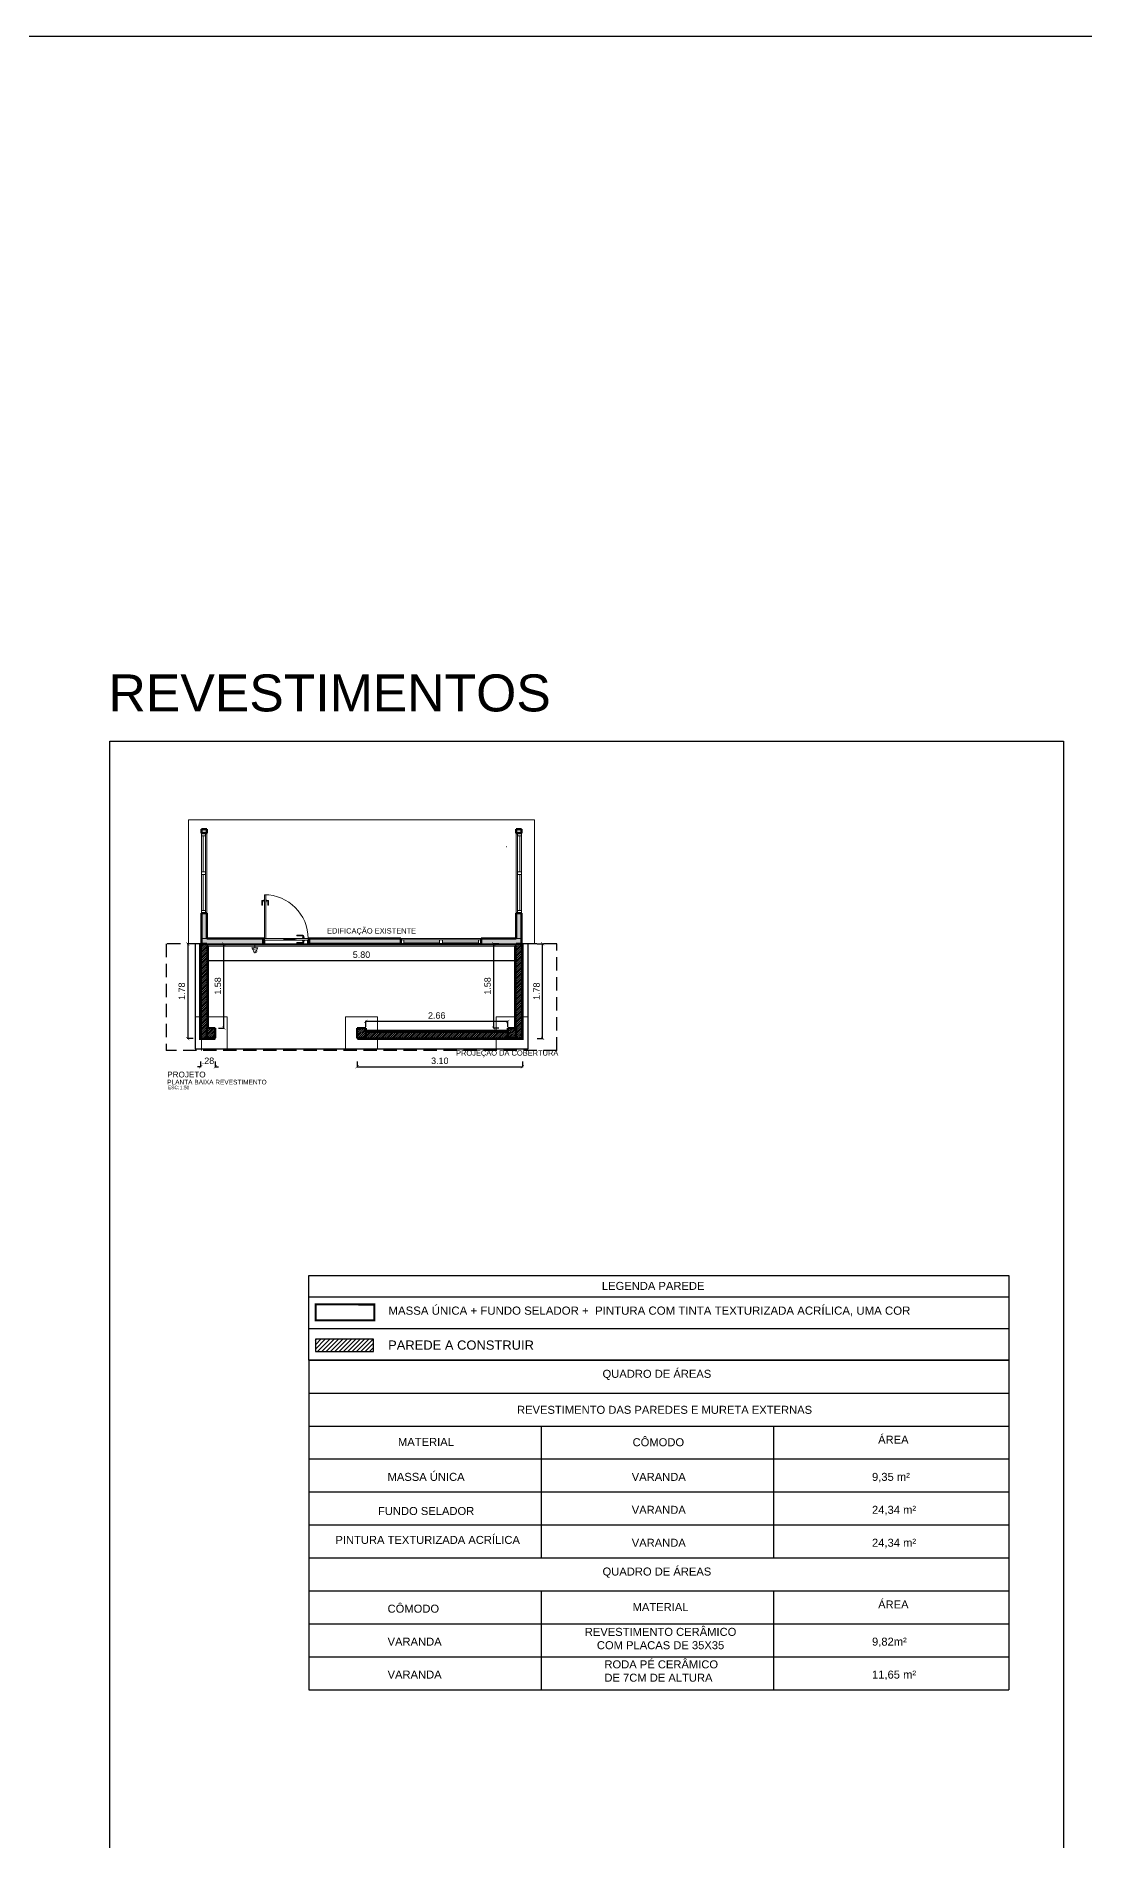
# Model space of a CAD drawing. Header units: inches. Extents: x -415 to -271, y -42 to 11.
# Drawn here: x -374.28 to -354.62, y -22.46 to 11.38 of the extents above; entities that cross this region are included whole.
import ezdxf
from ezdxf.enums import TextEntityAlignment as Align

# ---------------------------------------------------------------- set-up
doc = ezdxf.new("R2010")
doc.units = ezdxf.units.IN
doc.header["$MEASUREMENT"] = 0
doc.linetypes.add('HIDDEN', pattern=[0.375, 0.25, -0.125])
doc.linetypes.add('HIDDENX2', pattern=[19.05, 12.7, -6.35])
doc.layers.get('0').update_dxf_attribs({"color": 8})
doc.layers.get('DEFPOINTS').update_dxf_attribs({"lineweight": 0})
for name, color, linetype in [('.hachuras', 1, 'Continuous'), ('.texto', 3, 'Continuous'), ('ARQ-ALV-COM', 251, 'Continuous'), ('ARQ-COTA-25', 12, 'Continuous'), ('ARQ-HTC-CONST', 160, 'Continuous'), ('ARQ-PIS', 1, 'Continuous'), ('ARQ-TAB', 1, 'Continuous'), ('ARQ-TXT-02', 2, 'Continuous'), ('ARQ-TXT-03', 3, 'Continuous'), ('ARQ-TXT-04', 4, 'Continuous'), ('ARQ-TXT-75', 2, 'Continuous'), ('ELE-VT3', 30, 'Continuous'), ('FO-TÍTULOS', 1, 'Continuous'), ('PROJECÃO', 1, 'HIDDEN'), ('Texto', 3, 'Continuous')]:
    doc.layers.add(name, color=color, linetype=linetype)
for name, color, linetype, lineweight in [('Abertura', 7, 'Continuous', 9), ('Anotações genéricas', 7, 'Continuous', 9), ('Arestas comuns', 7, 'Continuous', 20), ('Fundações estruturais', 7, 'Continuous', 9), ('Moldura_Montante', 7, 'Continuous', 20), ('Padrão de corte', 7, 'Continuous', 90), ('Paredes', 7, 'Continuous', 20), ('Pilares estruturais', 7, 'Continuous', 20), ('Pisos', 7, 'Continuous', 20), ('Portas', 7, 'Continuous', 20), ('Vidro', 7, 'Continuous', 9)]:
    doc.layers.add(name, color=color, linetype=linetype, lineweight=lineweight)
doc.styles.add('Annotative', font='arial.ttf')
doc.styles.add('Arial', font='ARIALUNI.ttf')
doc.styles.add('MÉDIO', font='arial.ttf', dxfattribs={"height": 0.13})
doc.styles.get("Standard").update_dxf_attribs({"font": 'arial.ttf'})
doc.styles.add('Swiss LT', font='swissl.ttf')
doc.dimstyles.new('1-50', dxfattribs={"dimtxt": 0.12, "dimasz": 0.06, "dimexe": 0.01, "dimexo": 0.05, "dimgap": 0.05, "dimtad": 1, "dimzin": 4, "dimdsep": 46, "dimtxsty": 'Annotative', "dimblk": 'ARCHTICK', "dimcen": 0.09, "dimclrd": 14, "dimclre": 14, "dimclrt": 2, "dimadec": 0, "dimazin": 0, "dimtfac": 1, "dimtix": 1, "dimtofl": 0, "dimtmove": 0, "dimatfit": 3, "dimldrblk": 'DOT', "dimfxl": 0.1, "dimfxlon": 1, "dimtolj": 1, "dimtzin": 0, "dimarcsym": 0})
pattern_1 = [(45, (-396.52474, -16.447547), (-0.01767767, 0.01767767), [])]
pattern_2 = [(180, (26932.8, 10855.4), (-2e-13, -1270), [254, -381, 127, -508]), (180, (26043.8, 10823.6), (-2e-13, -1270), [254, -1016]), (180, (26170.8, 10760.1), (-2e-13, -1270), [127, -1143]), (180, (26869.3, 10728.4), (-2e-13, -1270), [63.5, -889, 63.5, -254]), (180, (26424.8, 10664.9), (-2e-13, -1270), [254, -381, 63.5, -571.5]), (180, (26742.3, 10633.1), (-2e-13, -1270), [190.5, -1079.5]), (180, (26424.8, 10601.4), (-2e-13, -1270), [381, -889]), (180, (26805.8, 10569.6), (-2e-13, -1270), [254, -1016]), (180, (26297.8, 10537.9), (-2e-13, -1270), [635, -635]), (180, (26678.8, 10474.4), (-2e-13, -1270), [127, -381, 254, -508]), (180, (25789.8, 10442.6), (-2e-13, -1270), [254, -1016]), (180, (26043.8, 10410.9), (-2e-13, -1270), [127, -1143]), (180, (26297.8, 10379.1), (-2e-13, -1270), [127, -1143]), (180, (26932.8, 10347.4), (-2e-13, -1270), [254, -1016]), (180, (26297.8, 10315.6), (-2e-13, -1270), [254, -1016]), (180, (26297.8, 10252.1), (-2e-13, -1270), [254, -254, 254, -508]), (180, (26551.8, 10188.6), (-2e-13, -1270), [127, -635, 254, -254]), (180, (26297.8, 10156.9), (-2e-13, -1270), [381, -889]), (180, (26297.8, 10093.4), (-2e-13, -1270), [254, -1016]), (180, (26805.8, 10061.6), (-2e-13, -1270), [381, -508, 127, -254]), (180, (26805.8, 9998.1), (-2e-13, -1270), [635, -635]), (180, (26043.8, 9966.4), (-2e-13, -1270), [127, -1143]), (180, (26424.8, 9934.6), (-2e-13, -1270), [254, -1016]), (180, (26678.8, 9902.9), (-2e-13, -1270), [127, -508, 127, -508]), (180, (26805.8, 9871.1), (-2e-13, -1270), [127, -381, 254, -508]), (180, (26551.8, 9839.4), (-2e-13, -1270), [127, -635, 127, -381]), (180, (26297.8, 9807.6), (-2e-13, -1270), [381, -889]), (180, (26805.8, 9744.1), (-2e-13, -1270), [254, -1016]), (180, (26170.8, 9712.4), (-2e-13, -1270), [127, -1143]), (180, (25916.8, 9680.6), (-2e-13, -1270), [127, -1143]), (194.036, (26043.78, 10760.1), (-1270, 0.005), [130.81, -5105.534]), (194.036, (25916.78, 10474.36), (-1270, 0.005), [130.81, -5105.534]), (194.036, (26043.78, 9712.36), (-1270, 0.005), [130.81, -5105.534]), (194.036, (26424.78, 10188.6), (-1270, 0.005), [130.81, -5105.534]), (194.036, (26170.78, 9998.1), (-1270, 0.005), [130.81, -5105.534]), (194.036, (26043.78, 10093.36), (-1270, 0.005), [130.81, -5105.534]), (194.036, (26678.78, 9871.1), (-1270, 0.005), [130.81, -5105.534]), (194.036, (26170.78, 9934.6), (-1270, 0.005), [130.81, -5105.534]), (194.036, (25916.78, 10410.86), (-1270, 0.005), [261.62, -4974.724]), (194.036, (26043.78, 10315.6), (-1270, 0.005), [261.62, -4974.724]), (194.036, (26043.78, 10252.1), (-1270, 0.005), [261.62, -4974.724]), (345.964, (26424.78, 10664.86), (1270, 0.005), [130.81, -261.62, 130.81, -4713.104]), (345.964, (26678.78, 10474.36), (1270, 0.005), [130.81, -5105.534]), (345.964, (26678.78, 9902.86), (1270, 0.005), [261.62, -4974.724]), (14.036, (26043.78, 10823.6), (1270, -0.005), [130.81, -5105.534]), (165.964, (25789.78, 10823.6), (-1270, -0.005), [130.81, -5105.534]), (165.964, (26170.78, 10379.1), (-1270, -0.005), [130.81, -5105.534]), (165.964, (25916.78, 10156.86), (-1270, -0.005), [130.81, -5105.534]), (165.964, (26424.78, 10061.6), (-1270, -0.005), [130.81, -5105.534]), (165.964, (26551.78, 9902.86), (-1270, -0.005), [130.81, -5105.534]), (165.964, (26424.78, 9839.36), (-1270, -0.005), [130.81, -5105.534]), (165.964, (26424.78, 10061.6), (-1270, -0.005), [130.81, -5105.534]), (165.964, (26043.78, 9871.1), (-1270, -0.005), [523.24, -4713.104]), (165.964, (26805.78, 10728.36), (-1270, -0.005), [523.24, -4713.104]), (165.964, (26678.78, 10633.1), (-1270, -0.005), [523.24, -4713.104]), (165.964, (26551.78, 10569.6), (-1270, -0.005), [130.81, -261.62, 261.62, -4582.294]), (165.964, (26551.78, 10474.36), (-1270, -0.005), [261.62, -261.62, 261.62, -4451.484]), (165.964, (26678.78, 10347.36), (-1270, -0.005), [523.24, -4713.104]), (165.964, (26805.78, 10252.1), (-1270, -0.005), [523.24, -4713.104]), (165.964, (26805.78, 10188.6), (-1270, -0.005), [523.24, -4713.104]), (165.964, (25916.78, 9807.6), (-1270, -0.005), [130.81, -5105.534]), (165.964, (25789.78, 9680.6), (-1270, -0.005), [261.62, -4974.724]), (165.964, (26551.78, 9744.1), (-1270, -0.005), [261.62, -4974.724]), (165.964, (26678.78, 10855.36), (-1270, -0.005), [523.24, -4713.104]), (165.964, (25916.78, 9966.36), (-1270, -0.005), [392.43, -4843.914]), (165.964, (25789.78, 10061.6), (-1270, -0.005), [784.86, -4451.484])]

# ---------------------------------------------------------------- blocks, each defined once
blk = doc.blocks.new('*U506')
at = {"layer": 'ARQ-TXT-02', "insert": (0.274, 0.204), "char_height": 0.03, "attachment_point": 1, "style": 'Arial'}
blk.add_mtext_dynamic_manual_height_columns('ESC:', width=0.00138, gutter_width=0.25, heights=[0], dxfattribs=at)
at = {"layer": 'ARQ-TXT-02', "style": 'Arial'}
blk.add_attdef('ESCALA', (0.376, 0.173), '', height=0.03, dxfattribs=at)
at = {"layer": 'ARQ-TXT-03', "style": 'Arial'}
blk.add_attdef('DESENHO', (0.268, 0.215), '', height=0.04, dxfattribs=at)
at = {"layer": 'ARQ-TXT-04', "style": 'Arial'}
blk.add_attdef('MATÉRIA', text='', height=0.05, dxfattribs=at).set_placement((0.268, 0.26), align=Align.BOTTOM_LEFT)
blk = doc.blocks.new('PORTA MADEIRA - PM 80x210cm-2565474-REVESTIMENTOS')
at = {"layer": 'Portas', "true_color": 0x787878}
h = blk.add_hatch(dxfattribs=at)
h.set_pattern_fill('FP_3', color=8, style=0, pattern_type=2)
h.set_pattern_definition(pattern_2)
h.paths.add_polyline_path([(-400, 65), (-440, 65), (-447, 62), (-450, 55), (-450, 50), (-430, 50), (-430, -50), (-450, -50), (-450, -55), (-447, -62), (-440, -65), (-410, -65), (-410, -20), (-400, -20), (-400, 36)])
h.paths.add_polyline_path([(430, 65), (400, 65), (400, -20), (410, -20), (410, -65), (440, -65), (447, -62), (450, -55), (450, -50), (430, -50), (430, 50), (450, 50), (450, 55), (447, 62), (440, 65)])
h = blk.add_hatch(dxfattribs=at)
h.set_pattern_fill('FP_3', color=8, style=0, pattern_type=2)
h.set_pattern_definition(pattern_2)
h.paths.add_polyline_path([(-404, -20), (-410, -20), (-410, -50), (410, -50), (410, -20), (-328, -20)])
at = {"layer": 'Abertura'}
for p, q in [((410, -50), (380, -50)), ((380, -50), (380, -870)), ((410, -870), (410, -50)), ((344, -673), (334, -673)), ((334, -673), (334, -763)), ((344, -753), (344, -673)), ((446, -753), (446, -673)), ((446, -673), (456, -673)), ((456, -673), (456, -763)), ((334, -763), (374, -763)), ((374, -753), (344, -753)), ((374, -733), (374, -783)), ((380, -733), (374, -733)), ((374, -783), (380, -783)), ((380, -783), (380, -733)), ((380, -870), (410, -870)), ((410, -733), (416, -733)), ((410, -783), (410, -733)), ((416, -783), (410, -783)), ((416, -733), (416, -783)), ((416, -753), (446, -753)), ((456, -763), (416, -763))]:
    blk.add_line(p, q, dxfattribs=at)
blk.add_arc((410, -50), 820, 180, 270, dxfattribs=at)
at = {"layer": 'Portas'}
for p, q in [((-450, 50), (450, 50)), ((-400, 65), (-440, 65)), ((-400, -20), (-400, 65)), ((-328, 15), (-328, -15)), ((-313, -15), (-313, 15)), ((-200, 42), (-300, 42)), ((-300, 27), (-200, 27)), ((-200, 27), (-200, 42)), ((440, 65), (400, 65)), ((400, 65), (400, -20)), ((-450, -50), (-450, -55)), ((450, -50), (-450, -50)), ((-440, -65), (-410, -65)), ((-410, -65), (-410, -20)), ((-410, -20), (-400, -20)), ((410, -20), (-410, -20)), ((-410, -20), (-410, -50)), ((-410, -50), (410, -50)), ((-345, -15), (-345, -20)), ((-295, -15), (-345, -15)), ((-345, -50), (-345, -55)), ((-345, -55), (-295, -55)), ((-328, -55), (-328, -85)), ((-313, -85), (-313, -55)), ((-200, -98), (-300, -98)), ((-300, -113), (-200, -113)), ((-295, -20), (-295, -15)), ((-295, -55), (-295, -50)), ((-200, -113), (-200, -98)), ((410, -50), (380, -50)), ((400, -20), (410, -20)), ((410, -20), (410, -65)), ((410, -50), (410, -20)), ((410, -65), (440, -65)), ((450, -55), (450, -50)), ((380, -733), (374, -733)), ((374, -733), (374, -783)), ((374, -783), (380, -783)), ((380, -783), (380, -733)), ((416, -733), (410, -733)), ((410, -733), (410, -783)), ((410, -783), (416, -783)), ((416, -783), (416, -733))]:
    blk.add_line(p, q, dxfattribs=at)
at = {"layer": 'Portas', "flags": 128}
for points in [[(-300, 42), (-301, 42), (-302, 42), (-303, 42), (-304, 42), (-305, 42), (-307, 42), (-308, 41), (-309, 41), (-310, 41), (-311, 40), (-312, 40), (-313, 39), (-314, 39), (-315, 38), (-316, 38), (-316, 37), (-317, 36), (-318, 36), (-319, 35), (-320, 34), (-320, 33), (-321, 33), (-322, 32), (-323, 31), (-323, 30), (-324, 29), (-324, 28), (-325, 27), (-325, 26), (-326, 25), (-326, 24), (-326, 23), (-327, 22), (-327, 21), (-327, 20), (-327, 19), (-327, 17), (-327, 16), (-328, 15), (-328, 15)], [(-313, 15), (-313, 15), (-312, 16), (-312, 16), (-312, 17), (-312, 17), (-312, 18), (-312, 18), (-312, 19), (-312, 19), (-312, 20), (-311, 20), (-311, 21), (-311, 21), (-311, 22), (-310, 22), (-310, 22), (-310, 23), (-309, 23), (-309, 24), (-309, 24), (-308, 24), (-308, 25), (-308, 25), (-307, 25), (-307, 26), (-306, 26), (-306, 26), (-305, 26), (-305, 26), (-305, 27), (-304, 27), (-304, 27), (-303, 27), (-303, 27), (-302, 27), (-302, 27), (-301, 27), (-301, 27), (-300, 27), (-300, 27)], [(-328, -85), (-327, -86), (-327, -87), (-327, -88), (-327, -89), (-327, -90), (-327, -92), (-326, -93), (-326, -94), (-326, -95), (-325, -96), (-325, -97), (-324, -98), (-324, -99), (-323, -100), (-323, -101), (-322, -101), (-321, -102), (-321, -103), (-320, -104), (-319, -105), (-318, -105), (-318, -106), (-317, -107), (-316, -108), (-315, -108), (-314, -109), (-313, -109), (-312, -110), (-311, -110), (-310, -111), (-309, -111), (-308, -111), (-307, -112), (-306, -112), (-305, -112), (-304, -112), (-302, -112), (-301, -112), (-300, -113), (-300, -113)], [(-300, -98), (-300, -98), (-301, -97), (-301, -97), (-302, -97), (-302, -97), (-303, -97), (-303, -97), (-304, -97), (-304, -97), (-305, -97), (-305, -96), (-306, -96), (-306, -96), (-307, -96), (-307, -95), (-307, -95), (-308, -95), (-308, -94), (-309, -94), (-309, -94), (-309, -93), (-310, -93), (-310, -93), (-310, -92), (-311, -92), (-311, -91), (-311, -91), (-311, -90), (-311, -90), (-312, -90), (-312, -89), (-312, -89), (-312, -88), (-312, -88), (-312, -87), (-312, -87), (-312, -86), (-313, -86), (-313, -85), (-313, -85)]]:
    blk.add_lwpolyline(points, dxfattribs=at)
at = {"layer": 'Portas'}
for centre, start, end in [((-440, 55), 90, 180), ((-440, 55), 90, 180), ((440, 55), 360, 90), ((440, 55), 360, 90), ((-440, -55), 180, 270), ((-440, -55), 180, 270), ((440, -55), 270, 360), ((440, -55), 270, 360)]:
    blk.add_arc(centre, 10, start, end, dxfattribs=at)
blk = doc.blocks.new('janela ambev 2 panos - 72_W_ x 68_H_-2553697-REVESTIMENTOS')
at = {"layer": 'Moldura_Montante'}
for p, q in [((-1321, 51), (-1372, 51)), ((-1321, -19), (-1321, 51)), ((-596, 51), (-647, 51)), ((-647, 51), (-647, -19)), ((-596, -19), (-596, 51)), ((128, 51), (78, 51)), ((78, 51), (78, -19)), ((-1372, -19), (-1321, -19)), ((-647, -19), (-596, -19)), ((78, -19), (128, -19))]:
    blk.add_line(p, q, dxfattribs=at)
at = {"layer": 'Moldura_Montante', "lineweight": 9}
for p, q in [((-1321, 51), (-647, 51)), ((-596, 51), (78, 51)), ((-647, -19), (-1321, -19)), ((78, -19), (-596, -19))]:
    blk.add_line(p, q, dxfattribs=at)
at = {"layer": 'Vidro'}
for p, q in [((-647, 7), (-1321, 7)), ((-1321, 7), (-1321, -19)), ((-647, -19), (-647, 7)), ((78, 7), (-596, 7)), ((-596, 7), (-596, -19)), ((78, -19), (78, 7)), ((-1321, -19), (-647, -19)), ((-596, -19), (78, -19))]:
    blk.add_line(p, q, dxfattribs=at)
blk = doc.blocks.new('Coluna_Estrutural_Retangular_eixo - 10 x 10cm-2562938-REVESTIMENTOS')
at = {"layer": 'Pilares estruturais', "true_color": 0x0000ff}
h = blk.add_hatch(dxfattribs=at)
h.set_pattern_fill('FP_4', color=5, style=0, pattern_type=2)
h.set_pattern_definition([(225, (28142.775, 8835.364), (17.67767, -17.67767), [])])
h.paths.add_polyline_path([(-120, -210), (-280, -210), (-280, -390), (-120, -390)])
at = {"layer": 'Pilares estruturais', "lineweight": 70}
for p, q in [((-120, -210), (-280, -210)), ((-280, -210), (-280, -390)), ((-120, -390), (-120, -210)), ((-280, -390), (-120, -390))]:
    blk.add_line(p, q, dxfattribs=at)
blk = doc.blocks.new('Coluna_Estrutural_Retangular_eixo - 10 x 10cm-2562939-REVESTIMENTOS')
at = {"layer": 'Pilares estruturais', "true_color": 0x0000ff}
h = blk.add_hatch(dxfattribs=at)
h.set_pattern_fill('FP_5', color=5, style=0, pattern_type=2)
h.set_pattern_definition([(225, (25322.775, 8835.364), (17.67767, -17.67767), [])])
h.paths.add_polyline_path([(-120, -210), (-280, -210), (-280, -390), (-120, -390)])
at = {"layer": 'Pilares estruturais', "lineweight": 70}
for p, q in [((-120, -210), (-280, -210)), ((-280, -210), (-280, -390)), ((-120, -390), (-120, -210)), ((-280, -390), (-120, -390))]:
    blk.add_line(p, q, dxfattribs=at)
blk = doc.blocks.new('janela ambev 2 panos - 72_W_ x 68_H_-2558328-REVESTIMENTOS')
at = {"layer": 'Moldura_Montante'}
for p, q in [((-1372, 19), (-1321, 19)), ((-1321, 19), (-1321, -51)), ((-647, 19), (-596, 19)), ((-647, -51), (-647, 19)), ((-596, 19), (-596, -51)), ((78, 19), (128, 19)), ((78, -51), (78, 19)), ((-1321, -51), (-1372, -51)), ((-596, -51), (-647, -51)), ((128, -51), (78, -51))]:
    blk.add_line(p, q, dxfattribs=at)
at = {"layer": 'Moldura_Montante', "lineweight": 9}
for p, q in [((-647, 19), (-1321, 19)), ((78, 19), (-596, 19)), ((-1321, -51), (-647, -51)), ((-596, -51), (78, -51))]:
    blk.add_line(p, q, dxfattribs=at)
at = {"layer": 'Vidro'}
for p, q in [((-1321, 19), (-647, 19)), ((-1321, -7), (-1321, 19)), ((-647, 19), (-647, -7)), ((-596, 19), (78, 19)), ((-596, -7), (-596, 19)), ((78, 19), (78, -7)), ((-647, -7), (-1321, -7)), ((78, -7), (-596, -7))]:
    blk.add_line(p, q, dxfattribs=at)
blk = doc.blocks.new('Coluna_Estrutural_Retangular_eixo - 10 x 10cm-2562940-REVESTIMENTOS')
at = {"layer": 'Pilares estruturais', "true_color": 0x0000ff}
h = blk.add_hatch(dxfattribs=at)
h.set_pattern_fill('FP_6', color=5, style=0, pattern_type=2)
h.set_pattern_definition([(225, (30962.775, 8835.364), (17.67767, -17.67767), [])])
h.paths.add_polyline_path([(-120, -210), (-280, -210), (-280, -390), (-120, -390)])
at = {"layer": 'Pilares estruturais', "lineweight": 70}
for p, q in [((-120, -210), (-280, -210)), ((-280, -210), (-280, -390)), ((-120, -390), (-120, -210)), ((-280, -390), (-120, -390))]:
    blk.add_line(p, q, dxfattribs=at)
blk = doc.blocks.new('_ArchTick')
at = {"color": 0, "linetype": 'ByBlock', "const_width": 0.15}
blk.add_lwpolyline([(-0.5, -0.5), (0.5, 0.5)], dxfattribs=at)
blk = doc.blocks.new('*D672')
at = {"layer": 'ARQ-TAB', "color": 14, "linetype": 'ByBlock', "lineweight": -2, "transparency": 16777216}
for p, q in [((-371.339, -5.642), (-371.449, -5.642)), ((-371.439, -5.642), (-371.439, -7.417)), ((-371.339, -7.417), (-371.449, -7.417))]:
    blk.add_line(p, q, dxfattribs=at)
at = {"layer": 'DEFPOINTS', "color": 0, "linetype": 'ByBlock', "transparency": 16777216}
for p in [(-371.182, -5.642), (-371.439, -7.417), (-371.182, -7.417)]:
    blk.add_point(p, dxfattribs=at)
at = {"layer": 'ARQ-TAB', "color": 14, "linetype": 'ByBlock', "lineweight": -2, "transparency": 16777216, "xscale": 0.06, "yscale": 0.06, "zscale": 0.06}
for p, rotation in [((-371.439, -5.642), 90), ((-371.439, -7.417), 270)]:
    blk.add_blockref('_ArchTick', p, dxfattribs=dict(at, rotation=rotation))
at = {"layer": 'ARQ-TAB', "color": 2, "linetype": 'ByBlock', "transparency": 16777216, "insert": (-371.55, -6.53), "char_height": 0.12, "attachment_point": 5, "rotation": 90, "style": 'Annotative'}
blk.add_mtext('\\A1;1.78', dxfattribs=at)
blk = doc.blocks.new('_Dot')
at = {"color": 0, "linetype": 'ByBlock', "lineweight": -2}
blk.add_line((-0.5, 0), (-1, 0), dxfattribs=at)
at = {"color": 0, "linetype": 'ByBlock', "const_width": 0.5}
blk.add_lwpolyline([(-0.25, 0, 1), (0.25, 0, 1)], format="xyb", close=True, dxfattribs=at)
blk = doc.blocks.new('*D673')
at = {"layer": 'ARQ-TAB', "color": 14, "linetype": 'ByBlock', "lineweight": -2, "transparency": 16777216}
for p, q in [((-371.197, -7.946), (-371.257, -7.946)), ((-371.197, -7.846), (-371.197, -7.956)), ((-370.922, -7.846), (-370.922, -7.956)), ((-370.922, -7.946), (-370.862, -7.946))]:
    blk.add_line(p, q, dxfattribs=at)
at = {"layer": 'DEFPOINTS', "color": 0, "linetype": 'ByBlock', "transparency": 16777216}
for p in [(-371.197, -7.417), (-370.922, -7.417), (-371.197, -7.946)]:
    blk.add_point(p, dxfattribs=at)
at = {"layer": 'ARQ-TAB', "color": 14, "linetype": 'ByBlock', "lineweight": -2, "transparency": 16777216, "xscale": 0.06, "yscale": 0.06, "zscale": 0.06}
blk.add_blockref('_ArchTick', (-371.197, -7.946), dxfattribs=at)
at = {"layer": 'ARQ-TAB', "color": 14, "linetype": 'ByBlock', "lineweight": -2, "transparency": 16777216, "xscale": 0.06, "yscale": 0.06, "zscale": 0.06, "rotation": 180}
blk.add_blockref('_ArchTick', (-370.922, -7.946), dxfattribs=at)
at = {"layer": 'ARQ-TAB', "color": 2, "linetype": 'ByBlock', "transparency": 16777216, "insert": (-371.059, -7.835), "char_height": 0.12, "attachment_point": 5, "style": 'Annotative'}
blk.add_mtext('\\A1;.28', dxfattribs=at)
blk = doc.blocks.new('*D674')
at = {"layer": 'ARQ-TAB', "color": 14, "linetype": 'ByBlock', "lineweight": -2, "transparency": 16777216}
for p, q in [((-370.863, -5.642), (-370.753, -5.642)), ((-370.763, -7.222), (-370.763, -5.642)), ((-370.863, -7.222), (-370.753, -7.222))]:
    blk.add_line(p, q, dxfattribs=at)
at = {"layer": 'DEFPOINTS', "color": 0, "linetype": 'ByBlock', "transparency": 16777216}
for p in [(-371.082, -5.642), (-370.763, -5.642), (-371.082, -7.222)]:
    blk.add_point(p, dxfattribs=at)
at = {"layer": 'ARQ-TAB', "color": 14, "linetype": 'ByBlock', "lineweight": -2, "transparency": 16777216, "xscale": 0.06, "yscale": 0.06, "zscale": 0.06}
for p, rotation in [((-370.763, -5.642), 90), ((-370.763, -7.222), 270)]:
    blk.add_blockref('_ArchTick', p, dxfattribs=dict(at, rotation=rotation))
at = {"layer": 'ARQ-TAB', "color": 2, "linetype": 'ByBlock', "transparency": 16777216, "insert": (-370.874, -6.432), "char_height": 0.12, "attachment_point": 5, "rotation": 90, "style": 'Annotative'}
blk.add_mtext('\\A1;1.58', dxfattribs=at)
blk = doc.blocks.new('*D675')
at = {"layer": 'ARQ-TAB', "color": 14, "linetype": 'ByBlock', "lineweight": -2, "transparency": 16777216}
for p, q in [((-371.082, -5.857), (-371.082, -5.967)), ((-371.082, -5.957), (-365.282, -5.957)), ((-365.282, -5.857), (-365.282, -5.967))]:
    blk.add_line(p, q, dxfattribs=at)
at = {"layer": 'DEFPOINTS', "color": 0, "linetype": 'ByBlock', "transparency": 16777216}
for p in [(-371.082, -5.642), (-365.282, -5.642), (-365.282, -5.957)]:
    blk.add_point(p, dxfattribs=at)
at = {"layer": 'ARQ-TAB', "color": 14, "linetype": 'ByBlock', "lineweight": -2, "transparency": 16777216, "xscale": 0.06, "yscale": 0.06, "zscale": 0.06, "rotation": 180}
blk.add_blockref('_ArchTick', (-371.082, -5.957), dxfattribs=at)
at = {"layer": 'ARQ-TAB', "color": 14, "linetype": 'ByBlock', "lineweight": -2, "transparency": 16777216, "xscale": 0.06, "yscale": 0.06, "zscale": 0.06}
blk.add_blockref('_ArchTick', (-365.282, -5.957), dxfattribs=at)
at = {"layer": 'ARQ-TAB', "color": 2, "linetype": 'ByBlock', "transparency": 16777216, "insert": (-368.182, -5.846), "char_height": 0.12, "attachment_point": 5, "style": 'Annotative'}
blk.add_mtext('\\A1;5.80', dxfattribs=at)
blk = doc.blocks.new('*D676')
at = {"layer": 'ARQ-TAB', "color": 14, "linetype": 'ByBlock', "lineweight": -2, "transparency": 16777216}
for p, q in [((-365.607, -5.642), (-365.717, -5.642)), ((-365.707, -5.642), (-365.707, -7.222)), ((-365.607, -7.222), (-365.717, -7.222))]:
    blk.add_line(p, q, dxfattribs=at)
at = {"layer": 'DEFPOINTS', "color": 0, "linetype": 'ByBlock', "transparency": 16777216}
for p in [(-365.282, -5.642), (-365.707, -7.222), (-365.282, -7.222)]:
    blk.add_point(p, dxfattribs=at)
at = {"layer": 'ARQ-TAB', "color": 14, "linetype": 'ByBlock', "lineweight": -2, "transparency": 16777216, "xscale": 0.06, "yscale": 0.06, "zscale": 0.06}
for p, rotation in [((-365.707, -5.642), 90), ((-365.707, -7.222), 270)]:
    blk.add_blockref('_ArchTick', p, dxfattribs=dict(at, rotation=rotation))
at = {"layer": 'ARQ-TAB', "color": 2, "linetype": 'ByBlock', "transparency": 16777216, "insert": (-365.818, -6.432), "char_height": 0.12, "attachment_point": 5, "rotation": 90, "style": 'Annotative'}
blk.add_mtext('\\A1;1.58', dxfattribs=at)
blk = doc.blocks.new('*D677')
at = {"layer": 'ARQ-TAB', "color": 14, "linetype": 'ByBlock', "lineweight": -2, "transparency": 16777216}
for p, q in [((-368.102, -7.198), (-368.102, -7.088)), ((-365.442, -7.098), (-368.102, -7.098)), ((-365.442, -7.198), (-365.442, -7.088))]:
    blk.add_line(p, q, dxfattribs=at)
at = {"layer": 'DEFPOINTS', "color": 0, "linetype": 'ByBlock', "transparency": 16777216}
for p in [(-368.102, -7.098), (-368.102, -7.302), (-365.442, -7.302)]:
    blk.add_point(p, dxfattribs=at)
at = {"layer": 'ARQ-TAB', "color": 14, "linetype": 'ByBlock', "lineweight": -2, "transparency": 16777216, "xscale": 0.06, "yscale": 0.06, "zscale": 0.06, "rotation": 180}
blk.add_blockref('_ArchTick', (-368.102, -7.098), dxfattribs=at)
at = {"layer": 'ARQ-TAB', "color": 14, "linetype": 'ByBlock', "lineweight": -2, "transparency": 16777216, "xscale": 0.06, "yscale": 0.06, "zscale": 0.06}
blk.add_blockref('_ArchTick', (-365.442, -7.098), dxfattribs=at)
at = {"layer": 'ARQ-TAB', "color": 2, "linetype": 'ByBlock', "transparency": 16777216, "insert": (-366.772, -6.986), "char_height": 0.12, "attachment_point": 5, "style": 'Annotative'}
blk.add_mtext('\\A1;2.66', dxfattribs=at)
blk = doc.blocks.new('*D678')
at = {"layer": 'ARQ-TAB', "color": 14, "linetype": 'ByBlock', "lineweight": -2, "transparency": 16777216}
for p, q in [((-368.262, -7.846), (-368.262, -7.956)), ((-368.262, -7.946), (-365.167, -7.946)), ((-365.167, -7.846), (-365.167, -7.956))]:
    blk.add_line(p, q, dxfattribs=at)
at = {"layer": 'DEFPOINTS', "color": 0, "linetype": 'ByBlock', "transparency": 16777216}
for p in [(-368.262, -7.417), (-365.167, -7.417), (-365.167, -7.946)]:
    blk.add_point(p, dxfattribs=at)
at = {"layer": 'ARQ-TAB', "color": 14, "linetype": 'ByBlock', "lineweight": -2, "transparency": 16777216, "xscale": 0.06, "yscale": 0.06, "zscale": 0.06, "rotation": 180}
blk.add_blockref('_ArchTick', (-368.262, -7.946), dxfattribs=at)
at = {"layer": 'ARQ-TAB', "color": 14, "linetype": 'ByBlock', "lineweight": -2, "transparency": 16777216, "xscale": 0.06, "yscale": 0.06, "zscale": 0.06}
blk.add_blockref('_ArchTick', (-365.167, -7.946), dxfattribs=at)
at = {"layer": 'ARQ-TAB', "color": 2, "linetype": 'ByBlock', "transparency": 16777216, "insert": (-366.714, -7.835), "char_height": 0.12, "attachment_point": 5, "style": 'Annotative'}
blk.add_mtext('\\A1;3.10', dxfattribs=at)
blk = doc.blocks.new('*D679')
at = {"layer": 'ARQ-TAB', "color": 14, "linetype": 'ByBlock', "lineweight": -2, "transparency": 16777216}
for p, q in [((-364.889, -5.642), (-364.779, -5.642)), ((-364.789, -7.417), (-364.789, -5.642)), ((-364.889, -7.417), (-364.779, -7.417))]:
    blk.add_line(p, q, dxfattribs=at)
at = {"layer": 'DEFPOINTS', "color": 0, "linetype": 'ByBlock', "transparency": 16777216}
for p in [(-365.167, -5.642), (-364.789, -5.642), (-365.167, -7.417)]:
    blk.add_point(p, dxfattribs=at)
at = {"layer": 'ARQ-TAB', "color": 14, "linetype": 'ByBlock', "lineweight": -2, "transparency": 16777216, "xscale": 0.06, "yscale": 0.06, "zscale": 0.06}
for p, rotation in [((-364.789, -5.642), 90), ((-364.789, -7.417), 270)]:
    blk.add_blockref('_ArchTick', p, dxfattribs=dict(at, rotation=rotation))
at = {"layer": 'ARQ-TAB', "color": 2, "linetype": 'ByBlock', "transparency": 16777216, "insert": (-364.901, -6.53), "char_height": 0.12, "attachment_point": 5, "rotation": 90, "style": 'Annotative'}
blk.add_mtext('\\A1;1.78', dxfattribs=at)
blk = doc.blocks.new('*D682')
at = {"layer": 'ARQ-TAB', "color": 14, "linetype": 'ByBlock', "lineweight": -2, "transparency": 16777216}
for p, q in [((-345.623, -2.752), (-345.513, -2.752)), ((-345.523, -5.392), (-345.523, -2.752)), ((-345.623, -5.392), (-345.513, -5.392))]:
    blk.add_line(p, q, dxfattribs=at)
at = {"layer": 'DEFPOINTS', "color": 0, "linetype": 'ByBlock', "transparency": 16777216}
for p in [(-360.983, -2.752), (-345.523, -2.752), (-345.901, -5.392)]:
    blk.add_point(p, dxfattribs=at)
at = {"layer": 'ARQ-TAB', "color": 14, "linetype": 'ByBlock', "lineweight": -2, "transparency": 16777216, "xscale": 0.06, "yscale": 0.06, "zscale": 0.06}
for p, rotation in [((-345.523, -2.752), 90), ((-345.523, -5.392), 270)]:
    blk.add_blockref('_ArchTick', p, dxfattribs=dict(at, rotation=rotation))
at = {"layer": 'ARQ-TAB', "color": 2, "linetype": 'ByBlock', "transparency": 16777216, "insert": (-345.635, -4.072), "char_height": 0.12, "attachment_point": 5, "rotation": 90, "style": 'Annotative'}
blk.add_mtext('\\A1;2.64', dxfattribs=at)

msp = doc.modelspace()

# ---------------------------------------------------------------- hatches: boundary and pattern name
at = {"layer": 'ARQ-HTC-CONST'}
h = msp.add_hatch(dxfattribs=at)
h.set_pattern_fill('ANSI31', color=256, scale=0.46058)
h.set_pattern_definition([(45, (-373.95495, -68.224306), (-0.040709945, 0.040709945), [])])
h.paths.add_polyline_path([(-369.047, -13.056), (-369.047, -13.286), (-367.957, -13.286), (-367.957, -13.056)])
at = {"layer": 'Padrão de corte', "lineweight": 9}
h = msp.add_hatch(color=256, dxfattribs=at)
h.paths.add_polyline_path([(-371.082, -5.542), (-371.082, -5.067), (-371.182, -5.067), (-371.182, -5.542)])
h.paths.add_polyline_path([(-371.182, -3.567), (-371.082, -3.567), (-371.082, -3.492), (-371.182, -3.492)])
h = msp.add_hatch(color=256, dxfattribs=at)
h.paths.add_polyline_path([(-365.182, -5.542), (-365.182, -5.067), (-365.282, -5.067), (-365.282, -5.542), (-365.245, -5.542)])
h.paths.add_polyline_path([(-365.182, -3.567), (-365.182, -3.492), (-365.282, -3.492), (-365.282, -3.567), (-365.245, -3.567)])
h = msp.add_hatch(color=256, dxfattribs=at)
h.paths.add_polyline_path([(-371.082, -5.642), (-370.022, -5.642), (-370.022, -5.542), (-371.182, -5.542), (-371.182, -5.642)])
h.paths.add_polyline_path([(-365.182, -5.642), (-365.182, -5.542), (-365.942, -5.542), (-365.942, -5.642), (-365.245, -5.642)])
h.paths.add_polyline_path([(-369.162, -5.642), (-367.442, -5.642), (-367.442, -5.542), (-369.162, -5.542)])
at = {"layer": 'Padrão de corte', "true_color": 0x808080}
h = msp.add_hatch(color=8, dxfattribs=at)
h.paths.add_polyline_path([(-368.885, -5.657), (-367.442, -5.657), (-367.442, -5.647), (-369.142, -5.647), (-369.142, -5.657)])
h.paths.add_polyline_path([(-365.282, -5.657), (-365.282, -5.647), (-365.942, -5.647), (-365.942, -5.657)])
h.paths.add_polyline_path([(-370.098, -5.657), (-370.042, -5.657), (-370.042, -5.647), (-371.082, -5.647), (-371.082, -5.657)])
at = {"layer": 'Paredes', "true_color": 0x0000ff}
h = msp.add_hatch(dxfattribs=at)
h.set_pattern_fill('FP_1', color=5, scale=0.001, style=0, pattern_type=2)
h.set_pattern_definition(pattern_1)
h.paths.add_polyline_path([(-371.082, -7.402), (-371.082, -5.642), (-371.182, -5.642), (-371.182, -7.402)])
h = msp.add_hatch(dxfattribs=at)
h.set_pattern_fill('FP_1', color=5, scale=0.001, style=0, pattern_type=2)
h.set_pattern_definition(pattern_1)
h.paths.add_polyline_path([(-365.182, -7.402), (-365.182, -5.642), (-365.282, -5.642), (-365.282, -7.402)])
h = msp.add_hatch(dxfattribs=at)
h.set_pattern_fill('FP_1', color=5, scale=0.001, style=0, pattern_type=2)
h.set_pattern_definition(pattern_1)
h.paths.add_polyline_path([(-365.442, -7.402), (-365.442, -7.302), (-368.102, -7.302), (-368.102, -7.402), (-367.671, -7.402)])

# ---------------------------------------------------------------- linework, layer by layer
at = {"layer": '.hachuras', "linetype": 'Continuous'}
for p, q in [((-369.171, -14.065), (-356.052, -14.065)), ((-369.171, -14.683), (-356.052, -14.683)), ((-369.171, -15.3), (-356.052, -15.3)), ((-369.171, -15.918), (-356.052, -15.918)), ((-369.171, -16.536), (-356.052, -16.536)), ((-369.171, -17.154), (-356.052, -17.154)), ((-369.171, -17.772), (-356.052, -17.772)), ((-369.171, -17.772), (-356.052, -17.772)), ((-369.171, -18.39), (-356.052, -18.39)), ((-369.171, -19.008), (-356.052, -19.008)), ((-369.171, -19.626), (-356.052, -19.626))]:
    msp.add_line(p, q, dxfattribs=at)
for points in [[(-369.171, -13.447), (-369.171, -14.774)], [(-356.052, -13.447), (-356.052, -14.774)], [(-369.171, -17.154), (-369.171, -18.482)], [(-356.052, -17.154), (-356.052, -18.482)]]:
    msp.add_lwpolyline(points, dxfattribs=at)
at = {"color": 1}
for p, q in [((-369.171, -13.447), (-356.052, -13.447)), ((-356.052, -13.447), (-356.052, -17.154)), ((-369.171, -14.774), (-369.171, -17.154)), ((-364.811, -17.154), (-364.811, -14.683)), ((-360.451, -17.154), (-360.451, -14.683)), ((-356.052, -14.774), (-356.052, -17.154)), ((-369.171, -17.154), (-356.052, -17.154)), ((-356.052, -17.154), (-356.052, -19.626)), ((-364.811, -19.626), (-364.811, -17.772)), ((-360.451, -19.626), (-360.451, -17.772)), ((-369.171, -18.482), (-369.171, -19.626)), ((-356.052, -18.482), (-356.052, -19.626))]:
    msp.add_line(p, q, dxfattribs=at)
at = {"layer": 'Anotações genéricas'}
for p, q in [((-370.124, -5.717), (-370.24, -5.717)), ((-370.24, -5.717), (-370.182, -5.817)), ((-370.182, -5.642), (-370.182, -5.71)), ((-370.182, -5.642), (-370.182, -5.71)), ((-370.124, -5.717), (-370.182, -5.817))]:
    msp.add_line(p, q, dxfattribs=at)
at = {"layer": 'Arestas comuns'}
for p, q in [((-371.082, -5.542), (-371.182, -5.542)), ((-371.082, -5.642), (-370.042, -5.642)), ((-371.082, -5.647), (-370.042, -5.647)), ((-369.142, -5.647), (-367.442, -5.647)), ((-365.942, -5.642), (-365.282, -5.642)), ((-365.942, -5.647), (-365.282, -5.647)), ((-365.182, -5.542), (-365.282, -5.542))]:
    msp.add_line(p, q, dxfattribs=at)
at = {"layer": 'ARQ-ALV-COM', "color": 30, "linetype": 'HIDDENX2', "ltscale": 0.02, "true_color": 0xf26722, "const_width": 0.025}
for points in [[(-371.217, -5.642), (-371.217, -7.434), (-370.922, -7.434)], [(-371.052, -7.222), (-371.052, -5.685), (-365.297, -5.685)], [(-368.262, -7.431), (-365.152, -7.431), (-365.152, -5.642)], [(-365.31, -5.686), (-365.31, -7.222)], [(-365.442, -7.264), (-368.102, -7.264)]]:
    msp.add_lwpolyline(points, dxfattribs=at)
at = {"layer": 'ARQ-ALV-COM', "color": 30, "linetype": 'HIDDENX2', "ltscale": 0.02, "true_color": 0xf26722, "const_width": 0.0384}
msp.add_lwpolyline([(-369.041, -12.699), (-367.939, -12.703), (-367.939, -12.404), (-369.041, -12.401)], close=True, dxfattribs=at)
at = {"layer": 'ARQ-HTC-CONST'}
msp.add_lwpolyline([(-369.047, -13.286), (-367.957, -13.286), (-367.957, -13.056), (-369.047, -13.056)], close=True, dxfattribs=at)
at = {"layer": 'ARQ-PIS', "color": 4, "linetype": 'ByBlock'}
msp.add_lwpolyline([(-372.898, -1.844), (-355.026, -1.844), (-355.026, -25.661), (-372.898, -25.661)], close=True, dxfattribs=at)
at = {"layer": 'ARQ-TAB'}
for p, q in [((-365.464, -3.817), (-365.458, -3.817)), ((-369.171, -12.258), (-361.336, -12.258)), ((-369.171, -12.258), (-356.052, -12.258)), ((-369.171, -12.852), (-356.052, -12.852))]:
    msp.add_line(p, q, dxfattribs=at)
at = {"layer": 'ARQ-TAB', "color": 230, "linetype": 'ByBlock'}
msp.add_lwpolyline([(-371.197, -5.642), (-371.3, -5.642), (-371.3, -7.612), (-365.06, -7.612), (-365.06, -5.642), (-365.167, -5.642), (-365.167, -7.417), (-368.262, -7.417), (-368.262, -7.222), (-368.102, -7.222), (-368.102, -7.287), (-365.442, -7.287), (-365.442, -7.222), (-365.297, -7.222), (-365.297, -5.657), (-371.067, -5.657), (-371.067, -7.222), (-370.922, -7.222), (-370.922, -7.417), (-371.197, -7.417), (-371.197, -5.642)], dxfattribs=at)
at = {"layer": 'ARQ-TAB'}
msp.add_lwpolyline([(-369.171, -13.447), (-369.171, -11.862), (-356.052, -11.862), (-356.052, -13.447), (-369.171, -13.447)], dxfattribs=at)
at = {"layer": 'ELE-VT3', "linetype": 'ByBlock'}
msp.add_lwpolyline([(-414.776, 11.376), (-271.382, 11.376), (-271.382, -29.078), (-414.776, -29.078)], close=True, dxfattribs=at)
at = {"layer": 'Fundações estruturais', "color": 253, "true_color": 0x999999}
for p, q in [((-371.3, -7.012), (-371.3, -7.612)), ((-371.197, -7.012), (-371.3, -7.012)), ((-370.7, -7.012), (-371.067, -7.012)), ((-370.7, -7.612), (-370.7, -7.012)), ((-368.48, -7.012), (-368.48, -7.612)), ((-367.88, -7.012), (-368.48, -7.012)), ((-367.88, -7.287), (-367.88, -7.012)), ((-365.66, -7.012), (-365.66, -7.287)), ((-365.297, -7.012), (-365.66, -7.012)), ((-365.06, -7.012), (-365.167, -7.012)), ((-365.06, -7.612), (-365.06, -7.012)), ((-367.88, -7.612), (-367.88, -7.417)), ((-365.66, -7.417), (-365.66, -7.612)), ((-371.3, -7.612), (-370.7, -7.612)), ((-368.48, -7.612), (-367.88, -7.612)), ((-365.66, -7.612), (-365.06, -7.612))]:
    msp.add_line(p, q, dxfattribs=at)
at = {"layer": 'Paredes', "lineweight": 70}
for p, q in [((-371.082, -3.492), (-371.182, -3.492)), ((-371.182, -3.492), (-371.182, -3.567)), ((-371.182, -3.567), (-371.082, -3.567)), ((-371.082, -3.567), (-371.082, -3.492)), ((-365.182, -3.492), (-365.282, -3.492)), ((-365.282, -3.492), (-365.282, -3.567)), ((-365.282, -3.567), (-365.182, -3.567)), ((-365.182, -3.567), (-365.182, -3.492)), ((-371.082, -5.067), (-371.182, -5.067)), ((-371.182, -5.067), (-371.182, -5.642)), ((-371.082, -5.542), (-371.082, -5.067)), ((-365.182, -5.067), (-365.282, -5.067)), ((-365.282, -5.067), (-365.282, -5.542)), ((-365.182, -5.642), (-365.182, -5.067)), ((-371.182, -5.642), (-371.082, -5.642)), ((-370.022, -5.542), (-371.082, -5.542)), ((-370.042, -5.642), (-370.022, -5.642)), ((-370.022, -5.642), (-370.022, -5.542)), ((-367.442, -5.542), (-369.162, -5.542)), ((-369.162, -5.542), (-369.162, -5.642)), ((-369.162, -5.642), (-367.442, -5.642)), ((-367.442, -5.642), (-367.442, -5.542)), ((-365.282, -5.542), (-365.942, -5.542)), ((-365.942, -5.542), (-365.942, -5.642)), ((-365.282, -5.642), (-365.182, -5.642))]:
    msp.add_line(p, q, dxfattribs=at)
at = {"layer": 'Paredes'}
for p, q in [((-371.182, -5.067), (-371.182, -3.567)), ((-371.082, -3.567), (-371.082, -5.067)), ((-365.282, -5.067), (-365.282, -3.567)), ((-365.182, -3.567), (-365.182, -5.067)), ((-371.197, -7.417), (-371.197, -5.642)), ((-371.182, -5.642), (-371.197, -5.642)), ((-371.182, -7.402), (-371.182, -5.642)), ((-371.082, -7.222), (-371.082, -5.642)), ((-371.082, -5.657), (-370.042, -5.657)), ((-371.067, -5.657), (-371.067, -7.222)), ((-370.042, -5.657), (-370.042, -5.642)), ((-369.142, -5.642), (-369.142, -5.657)), ((-365.282, -5.657), (-369.142, -5.657)), ((-367.442, -5.542), (-365.942, -5.542)), ((-365.942, -5.642), (-367.442, -5.642)), ((-367.442, -5.657), (-367.442, -5.642)), ((-365.942, -5.642), (-365.942, -5.657)), ((-365.297, -7.222), (-365.297, -5.657)), ((-365.282, -5.642), (-365.282, -7.222)), ((-365.182, -5.642), (-365.182, -7.402)), ((-365.167, -5.642), (-365.182, -5.642)), ((-365.167, -5.642), (-365.167, -7.417)), ((-370.922, -7.417), (-371.197, -7.417)), ((-370.922, -7.417), (-370.922, -7.402)), ((-368.262, -7.417), (-368.262, -7.402)), ((-365.167, -7.417), (-368.262, -7.417)), ((-368.102, -7.287), (-365.442, -7.287)), ((-368.102, -7.302), (-365.442, -7.302)), ((-365.442, -7.402), (-368.102, -7.402)), ((-365.282, -7.402), (-365.182, -7.402))]:
    msp.add_line(p, q, dxfattribs=at)
at = {"layer": 'Pisos'}
for p, q in [((-371.422, -3.319), (-371.422, -5.642)), ((-364.942, -3.319), (-371.422, -3.319)), ((-364.942, -5.642), (-364.942, -3.319))]:
    msp.add_line(p, q, dxfattribs=at)
at = {"layer": 'Pisos', "color": 253, "true_color": 0x999999}
msp.add_line((-371.182, -7.642), (-371.182, -5.642), dxfattribs=at)
at = {"layer": 'Pisos', "color": 254, "true_color": 0xd6d6d6}
for p, q in [((-369.192, -5.642), (-369.992, -5.642)), ((-364.942, -5.642), (-365.167, -5.642))]:
    msp.add_line(p, q, dxfattribs=at)
at = {"layer": 'PROJECÃO'}
for p, q in [((-371.197, -5.642), (-371.842, -5.642)), ((-371.842, -5.642), (-371.842, -7.642)), ((-364.522, -5.642), (-365.182, -5.642)), ((-364.522, -7.642), (-364.522, -5.642)), ((-364.522, -7.642), (-371.842, -7.642))]:
    msp.add_line(p, q, dxfattribs=at)

# ---------------------------------------------------------------- block references
at = {"layer": 'Abertura', "xscale": 0.001, "yscale": 0.001, "zscale": 0.001, "rotation": 180}
msp.add_blockref('PORTA MADEIRA - PM 80x210cm-2565474-REVESTIMENTOS', (-369.592, -5.592), dxfattribs=at)
at = {"layer": 'ARQ-COTA-25', "ltscale": 0.0019, "transparency": 33554687, "xscale": 2.182293811436701, "yscale": 2.182293811436701, "zscale": 2.182293811436701}
msp.add_blockref('*U506', (-372.408, -8.747), dxfattribs=at).add_auto_attribs({'ESCALA': '1:50', 'DESENHO': 'PLANTA BAIXA REVESTIMENTO', 'MATÉRIA': 'PROJETO'})
at = {"layer": 'Pilares estruturais', "xscale": 0.001, "yscale": 0.001, "zscale": 0.001, "rotation": 180}
for name, p in [('Coluna_Estrutural_Retangular_eixo - 10 x 10cm-2562939-REVESTIMENTOS', (-371.202, -7.612)), ('Coluna_Estrutural_Retangular_eixo - 10 x 10cm-2562938-REVESTIMENTOS', (-368.382, -7.612)), ('Coluna_Estrutural_Retangular_eixo - 10 x 10cm-2562940-REVESTIMENTOS', (-365.562, -7.612))]:
    msp.add_blockref(name, p, dxfattribs=at)
at = {"layer": 'Vidro', "xscale": 0.001, "yscale": 0.001, "zscale": 0.001}
for name, p, rotation in [('janela ambev 2 panos - 72_W_ x 68_H_-2553697-REVESTIMENTOS', (-371.159, -4.939), 269.9999999999999), ('janela ambev 2 panos - 72_W_ x 68_H_-2558328-REVESTIMENTOS', (-365.205, -4.939), 269.9999999999997)]:
    msp.add_blockref(name, p, dxfattribs=dict(at, rotation=rotation))
msp.add_blockref('janela ambev 2 panos - 72_W_ x 68_H_-2553697-REVESTIMENTOS', (-366.07, -5.619), dxfattribs=at)

# ---------------------------------------------------------------- texts
at = {"layer": '.texto', "color": 2, "char_height": 0.15, "attachment_point": 1}
for s, insert, width in [('LEGENDA PAREDE', (-363.676, -11.98), 1.96436), ('QUADRO DE ÁREAS', (-363.664, -13.628), 12.62875), ('REVESTIMENTO DAS PAREDES E MURETA EXTERNAS', (-365.267, -14.303), 12.62875), ('CÔMODO', (-363.101, -14.911), 12.62875), ('ÁREA', (-358.499, -14.862), 12.62875), ('MATERIAL', (-367.498, -14.905), 12.62875), ('MASSA ÚNICA', (-367.693, -15.56), 12.62875), ('VARANDA', (-363.117, -15.56), 12.62875), ('9,35 m²', (-358.614, -15.56), 12.62875), ('FUNDO SELADOR', (-367.873, -16.2), 12.62875), ('VARANDA', (-363.117, -16.178), 12.62875), ('24,34 m²', (-358.614, -16.178), 12.62875), ('\\pxqc;PINTURA TEXTURIZADA ACRÍLICA', (-368.874, -16.742), 3.86431), ('VARANDA', (-363.117, -16.795), 12.62875), ('24,34 m²', (-358.614, -16.795), 12.62875), ('QUADRO DE ÁREAS', (-363.664, -17.335), 12.62875), ('ÁREA', (-358.499, -17.952), 12.62875), ('CÔMODO', (-367.693, -18.031), 12.62875), ('MATERIAL', (-363.101, -18.001), 12.62875), ('\\pxqc;REVESTIMENTO CERÂMICO COM PLACAS DE 35X35', (-364.042, -18.466), 2.93056), ('VARANDA', (-367.693, -18.649), 12.62875), ('\\pxt51;9,82m²', (-358.614, -18.649), 12.62875), ('VARANDA', (-367.693, -19.267), 12.62875), ('RODA PÉ CERÂMICO DE 7CM DE ALTURA', (-363.629, -19.075), 2.26532), ('11,65 m²', (-358.614, -19.267), 12.62875)]:
    msp.add_mtext(s, dxfattribs=dict(at, insert=insert, width=width))
at = {"layer": 'Anotações genéricas', "insert": (-370.222, -5.709), "char_height": 0.1, "width": 0.093, "attachment_point": 1, "style": 'Arial'}
msp.add_mtext('S', dxfattribs=at)
at = {"layer": 'ARQ-TXT-75', "insert": (-367.683, -13.078), "char_height": 0.17349, "width": 3.64799, "attachment_point": 1, "style": 'Swiss LT'}
msp.add_mtext('{\\fArial|b0|i0|c0|p34;PAREDE A CONSTRUIR}', dxfattribs=at)
at = {"layer": 'FO-TÍTULOS', "color": 4, "style": 'Arial'}
msp.add_text('REVESTIMENTOS', height=0.69349, dxfattribs=at).set_placement((-364.634, -1.285), align=Align.RIGHT)
at = {"layer": 'Texto', "color": 2, "attachment_point": 1, "style": 'MÉDIO'}
for s, insert, char_height, width in [('EDIFICAÇÃO EXISTENTE', (-368.827, -5.349), 0.1, 6.86669), ('PROJEÇÃO DA COBERTURA', (-366.41, -7.638), 0.1, 6.86669), ('MASSA ÚNICA + FUNDO SELADOR +  PINTURA COM TINTA TEXTURIZADA ACRÍLICA, UMA COR', (-367.677, -12.442), 0.15353, 10.54221)]:
    msp.add_mtext(s, dxfattribs=dict(at, insert=insert, char_height=char_height, width=width))

# ---------------------------------------------------------------- dimensions: what is measured, and where the dimension line sits
at = {"layer": 'ARQ-TAB', "color": 230, "linetype": 'ByBlock'}
dim = msp.add_linear_dim(base=(-345.523, -2.752), p1=(-345.901, -5.392), p2=(-360.983, -2.752), angle=90, dimstyle='1-50', override={"dimtmove": 1}, dxfattribs=at)
dim.commit()
dim.dimension.update_dxf_attribs({"geometry": '*D682', "text_midpoint": (-345.635, -4.072)})
for base, p1, p2, picture, middle in [((-371.438850946, -7.417183114), (-371.181965219, -5.642183114), (-371.181965219, -7.417183114), '*D672', (-371.550119704, -6.529683114)), ((-370.763, -5.642), (-371.082, -7.222), (-371.082, -5.642), '*D674', (-370.874, -6.432)), ((-365.707, -7.222), (-365.282, -5.642), (-365.282, -7.222), '*D676', (-365.818, -6.432)), ((-364.789457915, -5.642183114), (-365.166965219, -7.417183114), (-365.166965219, -5.642183114), '*D679', (-364.900726674, -6.529683114))]:
    dim = msp.add_linear_dim(base=base, p1=p1, p2=p2, angle=90, dimstyle='1-50', dxfattribs=at)
    dim.commit()
    dim.dimension.update_dxf_attribs({"geometry": picture, "text_midpoint": middle})
for base, p1, p2, picture, middle in [((-365.282, -5.957), (-371.082, -5.642), (-365.282, -5.642), '*D675', (-368.182, -5.846)), ((-368.102, -7.098), (-365.442, -7.302), (-368.102, -7.302), '*D677', (-366.772, -6.986)), ((-371.197, -7.946), (-370.9217, -7.4172), (-371.197, -7.4172), '*D673', (-371.0593, -7.8347)), ((-365.166965219, -7.946017499), (-368.261965219, -7.417183114), (-365.166965219, -7.417183114), '*D678', (-366.714465219, -7.834707813))]:
    dim = msp.add_linear_dim(base=base, p1=p1, p2=p2, dimstyle='1-50', dxfattribs=at)
    dim.commit()
    dim.dimension.update_dxf_attribs({"geometry": picture, "text_midpoint": middle})

doc.saveas('drawing.dxf')
